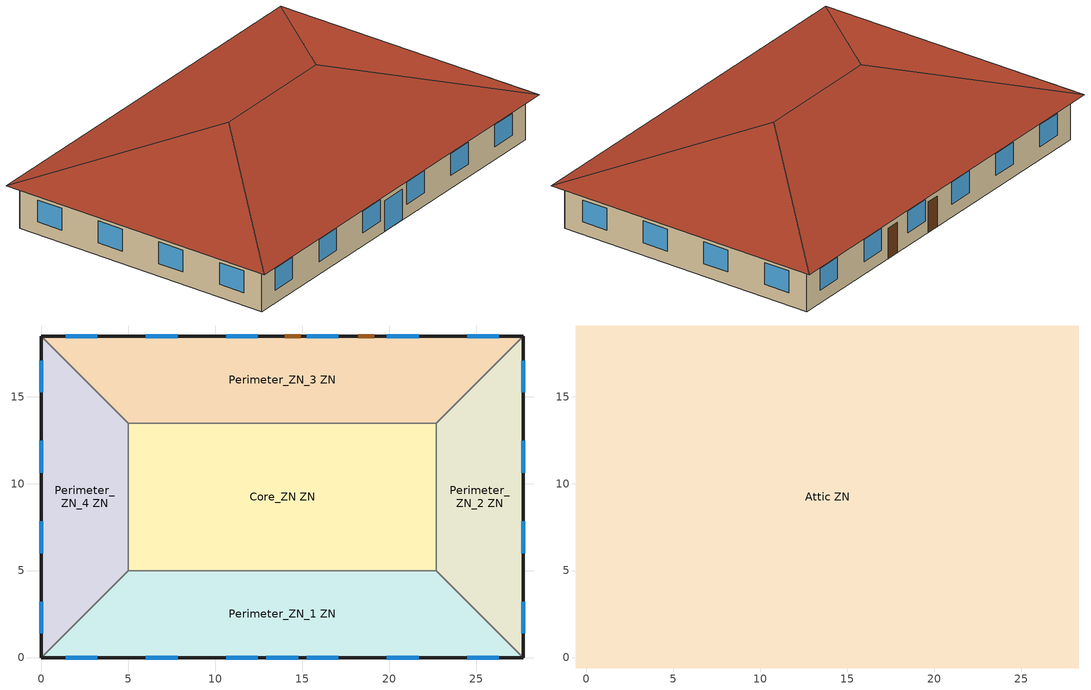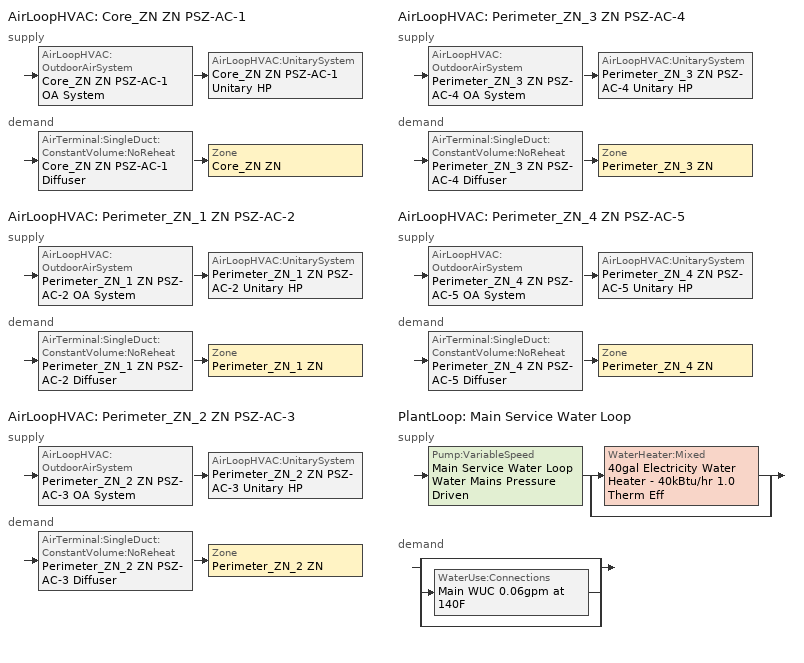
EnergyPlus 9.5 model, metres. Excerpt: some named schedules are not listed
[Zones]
Core_ZN ZN
 floor ground (Foundation F 09 Perim 0 Area 14966): 22.69,13.46 22.69,5 5,5 5,13.46 z0
 wall to Perimeter_ZN_2 ZN (Typical Interior Wall): 22.69,5 22.69,13.46 z0:3.05
 wall to Perimeter_ZN_3 ZN (Typical Interior Wall): 22.69,13.46 5,13.46 z0:3.05
 wall to Perimeter_ZN_1 ZN (Typical Interior Wall): 5,5 22.69,5 z0:3.05
 wall to Perimeter_ZN_4 ZN (Typical Interior Wall): 5,13.46 5,5 z0:3.05
Perimeter_ZN_1 ZN
 floor ground (Foundation F 09 Perim 2769 Area 11345): 22.69,5 27.69,0 0,0 5,5 z0
 wall outside (Typical Insulated Wood Framed Exterior Wall R-19.61): 0,0 27.69,0 z0:3.05
 wall to Perimeter_ZN_2 ZN (Typical Interior Wall): 27.69,0 22.69,5 z0:3.05
 wall to Perimeter_ZN_4 ZN (Typical Interior Wall): 5,5 0,0 z0:3.05
 window (U 0.44 SHGC 0.26 Dbl Ref-B-H Clr 6mm/13mm Air): 12.93,0 14.76,0 z0:2.13
 window (U 0.48 SHGC 0.40 Dbl Ref-D Clr 6mm/13mm): 1.39,0 3.22,0 / 6.01,0 7.84,0 / 10.62,0 12.45,0 / 15.24,0 17.07,0 / 19.85,0 21.68,0 / 24.47,0 26.3,0 z0.9:2.42
Perimeter_ZN_2 ZN
 floor ground (Foundation F 09 Perim 1846 Area 673): 27.69,18.46 27.69,0 22.69,5 22.69,13.46 z0
 wall outside (Typical Insulated Wood Framed Exterior Wall R-19.61): 27.69,0 27.69,18.46 z0:3.05
 wall to Perimeter_ZN_3 ZN (Typical Interior Wall): 27.69,18.46 22.69,13.46 z0:3.05
 window (U 0.48 SHGC 0.40 Dbl Ref-D Clr 6mm/13mm): 27.69,1.39 27.69,3.22 / 27.69,6.01 27.69,7.84 / 27.69,10.62 27.69,12.45 / 27.69,15.24 27.69,17.07 z0.9:2.42
Perimeter_ZN_3 ZN
 floor ground (Foundation F 09 Perim 2769 Area 11345): 27.69,18.46 22.69,13.46 5,13.46 0,18.46 z0
 wall outside (Typical Insulated Wood Framed Exterior Wall R-19.61): 27.69,18.46 0,18.46 z0:3.05
 wall to Perimeter_ZN_4 ZN (Typical Interior Wall): 0,18.46 5,13.46 z0:3.05
 window (U 0.48 SHGC 0.40 Dbl Ref-D Clr 6mm/13mm): 26.3,18.46 24.47,18.46 / 21.68,18.46 19.85,18.46 / 17.07,18.46 15.24,18.46 / 12.45,18.46 10.62,18.46 / 7.84,18.46 6.01,18.46 / 3.22,18.46 1.39,18.46 z0.9:2.42
 door (Typical Insulated Metal Door R-2.0): 14.91,18.46 14,18.46 / 19.13,18.46 18.22,18.46 z0:2.13
Perimeter_ZN_4 ZN
 floor ground (Foundation F 09 Perim 1846 Area 673): 0,18.46 5,13.46 5,5 0,0 z0
 wall outside (Typical Insulated Wood Framed Exterior Wall R-19.61): 0,18.46 0,0 z0:3.05
 window (U 0.48 SHGC 0.40 Dbl Ref-D Clr 6mm/13mm): 0,17.07 0,15.24 / 0,12.45 0,10.62 / 0,7.84 0,6.01 / 0,3.22 0,1.39 z0.9:2.42
Attic ZN
 floor outside (Typical Attic Soffit): 28.29,19.06 28.29,-0.6 27.69,0 27.69,18.46 z3.05; 28.29,19.06 27.69,18.46 0,18.46 -0.6,19.06 z3.05; 27.69,0 28.29,-0.6 -0.6,-0.6 0,0 z3.05; -0.6,19.06 0,18.46 0,0 -0.6,-0.6 z3.05
 floor to Core_ZN ZN (Typical Wood Joist Attic Floor R-47.62 1): 22.69,13.46 22.69,5 5,5 5,13.46 z3.05
 floor to Perimeter_ZN_2 ZN (Typical Wood Joist Attic Floor R-47.62 1): 27.69,18.46 27.69,0 22.69,5 22.69,13.46 z3.05
 floor to Perimeter_ZN_3 ZN (Typical Wood Joist Attic Floor R-47.62 1): 27.69,18.46 22.69,13.46 5,13.46 0,18.46 z3.05
 floor to Perimeter_ZN_1 ZN (Typical Wood Joist Attic Floor R-47.62 1): 22.69,5 27.69,0 0,0 5,5 z3.05
 floor to Perimeter_ZN_4 ZN (Typical Wood Joist Attic Floor R-47.62 1): 0,18.46 5,13.46 5,5 0,0 z3.05
 roof outside (Typical Uninsulated Wood Joist Attic Roof): 18.46,9.23,6.33 28.29,-0.6,3.05 28.29,19.06,3.05; 18.46,9.23,6.33 28.29,19.06,3.05 -0.6,19.06,3.05 9.23,9.23,6.33; 9.23,9.23,6.33 -0.6,-0.6,3.05 28.29,-0.6,3.05 18.46,9.23,6.33; 9.23,9.23,6.33 -0.6,19.06,3.05 -0.6,-0.6,3.05
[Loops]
AirLoopHVAC 'Core_ZN ZN PSZ-AC-1'
 supply: AirLoopHVAC:OutdoorAirSystem 'Core_ZN ZN PSZ-AC-1 OA System' > AirLoopHVAC:UnitarySystem 'Core_ZN ZN PSZ-AC-1 Unitary HP'
 demand: AirTerminal:SingleDuct:ConstantVolume:NoReheat 'Core_ZN ZN PSZ-AC-1 Diffuser' > Zone 'Core_ZN ZN'
AirLoopHVAC 'Perimeter_ZN_1 ZN PSZ-AC-2'
 supply: AirLoopHVAC:OutdoorAirSystem 'Perimeter_ZN_1 ZN PSZ-AC-2 OA System' > AirLoopHVAC:UnitarySystem 'Perimeter_ZN_1 ZN PSZ-AC-2 Unitary HP'
 demand: AirTerminal:SingleDuct:ConstantVolume:NoReheat 'Perimeter_ZN_1 ZN PSZ-AC-2 Diffuser' > Zone 'Perimeter_ZN_1 ZN'
AirLoopHVAC 'Perimeter_ZN_2 ZN PSZ-AC-3'
 supply: AirLoopHVAC:OutdoorAirSystem 'Perimeter_ZN_2 ZN PSZ-AC-3 OA System' > AirLoopHVAC:UnitarySystem 'Perimeter_ZN_2 ZN PSZ-AC-3 Unitary HP'
 demand: AirTerminal:SingleDuct:ConstantVolume:NoReheat 'Perimeter_ZN_2 ZN PSZ-AC-3 Diffuser' > Zone 'Perimeter_ZN_2 ZN'
AirLoopHVAC 'Perimeter_ZN_3 ZN PSZ-AC-4'
 supply: AirLoopHVAC:OutdoorAirSystem 'Perimeter_ZN_3 ZN PSZ-AC-4 OA System' > AirLoopHVAC:UnitarySystem 'Perimeter_ZN_3 ZN PSZ-AC-4 Unitary HP'
 demand: AirTerminal:SingleDuct:ConstantVolume:NoReheat 'Perimeter_ZN_3 ZN PSZ-AC-4 Diffuser' > Zone 'Perimeter_ZN_3 ZN'
AirLoopHVAC 'Perimeter_ZN_4 ZN PSZ-AC-5'
 supply: AirLoopHVAC:OutdoorAirSystem 'Perimeter_ZN_4 ZN PSZ-AC-5 OA System' > AirLoopHVAC:UnitarySystem 'Perimeter_ZN_4 ZN PSZ-AC-5 Unitary HP'
 demand: AirTerminal:SingleDuct:ConstantVolume:NoReheat 'Perimeter_ZN_4 ZN PSZ-AC-5 Diffuser' > Zone 'Perimeter_ZN_4 ZN'
PlantLoop 'Main Service Water Loop'
 supply: Pump:VariableSpeed 'Main Service Water Loop Water Mains Pressure Driven' > split
  | WaterHeater:Mixed '40gal Electricity Water Heater - 40kBtu/hr 1.0 Therm Eff'
  | bypass
 demand: split
  | bypass
  | WaterUse:Connections 'Main WUC 0.06gpm at 140F'
  | bypass
[Building]
-SmallOffice-ASHRAE 169-2013-5A created: 2021-07-27 13:59:38 -0400: North Axis {deg}=0; Terrain=City; Loads Convergence Tolerance Value {W}=0.04; Temperature Convergence Tolerance Value {deltaC}=0.2; Solar Distribution=FullInteriorAndExterior; Maximum Number of Warmup Days=25; Minimum Number of Warmup Days=6
[Site:Location]
Buffalo Niagara Intl AP_NY_USA: Latitude {deg}=42.93; Longitude {deg}=-78.73; Time Zone {hr}=-5; Elevation {m}=215
[Site:GroundTemperature:FCfactorMethod]
January Ground Temperature {C}=9.7; February Ground Temperature {C}=6; March Ground Temperature {C}=-2.2; April Ground Temperature {C}=-3.4; May Ground Temperature {C}=-4.2; June Ground Temperature {C}=2.7; July Ground Temperature {C}=7.5; August Ground Temperature {C}=13.7; September Ground Temperature {C}=18.6; October Ground Temperature {C}=22; November Ground Temperature {C}=20.7; December Ground Temperature {C}=16.5
[Site:WaterMainsTemperature]
Calculation Method=Correlation; Annual Average Outdoor Air Temperature {C}=8.96667; Maximum Difference In Monthly Average Outdoor Air Temperatures {deltaC}=26.2
[SizingPeriod:DesignDay] Day of Month=21; Dry-Bulb Temperature Range Modifier Type=DefaultMultipliers; Humidity Condition Type=Wetbulb; Barometric Pressure {Pa}=98769; Rain Indicator=No; Snow Indicator=No; Daylight Saving Time Indicator=No
Name | Month | Day Type | Maximum Dry-Bulb Temperature {C} | Daily Dry-Bulb Temperature Range {deltaC} | Wetbulb or DewPoint at Maximum Dry-Bulb {C} | Wind Speed {m/s} | Wind Direction {deg} | Solar Model Indicator | ASHRAE Clear Sky Optical Depth for Beam Irradiance (taub) | ASHRAE Clear Sky Optical Depth for Diffuse Irradiance (taud) | Sky Clearness
Buffalo.Niagara.Intl.AP_NY_USA Ann Clg .4% Condns DB=>MWB | 7 | SummerDesignDay | 30.3 | 9.3 | 21.8 | 5.7 | 240 | ASHRAETau | 0.462 | 2.001
Buffalo.Niagara.Intl.AP_NY_USA Ann Htg 99.6% Condns DB | 1 | WinterDesignDay | -16.3 | 0 | -16.3 | 5.1 | 270 | ASHRAEClearSky |  |  | 0
[Material] Thermal Absorptance=0.9; Solar Absorptance=0.7
Name | Roughness | Thickness {m} | Conductivity {W/m-K} | Density {kg/m3} | Specific Heat {J/kg-K} | Visible Absorptance
25mm Stucco | Smooth | 0.0254 | 0.72 | 1856 | 840 | 0.7
5/8 in. Gypsum Board | MediumSmooth | 0.0159 | 0.16 | 800 | 1090 | 0.7
5/8 in. Plywood | Smooth | 0.0159 | 0.12 | 544 | 1210 | 0.7
Asphalt Shingles | VeryRough | 0.0032 | 0.04 | 1120 | 1260 | 0.7
F08 Metal surface | Smooth | 0.0008 | 45.28 | 7824 | 500 | 0.7
G01 13mm gypsum board | Smooth | 0.0127 | 0.16 | 800 | 1090 | 0.5
Std Wood 6inch | MediumSmooth | 0.15 | 0.12 | 540 | 1210 | 0.7
[Material:NoMass] Roughness=Smooth; Thermal Absorptance=0.9; Solar Absorptance=0.7; Visible Absorptance=0.7
Name | Thermal Resistance {m2-K/W}
Typical Insulation R-1.15 | 0.202509
Typical Insulation R-17.43 | 3.06942
Typical Insulation R-45.98 1 | 8.09839
[WindowMaterial:Gas]
AIR 13MM: Gas Type=Air; Thickness {m}=0.0127
[WindowMaterial:Glazing] Optical Data Type=SpectralAverage; Thickness {m}=0.006; Infrared Transmittance at Normal Incidence=0; Front Side Infrared Hemispherical Emissivity=0.84; Conductivity {W/m-K}=0.9; Dirt Correction Factor for Solar and Visible Transmittance=1; Solar Diffusing=No
Name | Solar Transmittance at Normal Incidence | Front Side Solar Reflectance at Normal Incidence | Back Side Solar Reflectance at Normal Incidence | Visible Transmittance at Normal Incidence | Front Side Visible Reflectance at Normal Incidence | Back Side Visible Reflectance at Normal Incidence | Back Side Infrared Hemispherical Emissivity
CLEAR 6MM | 0.775 | 0.071 | 0.071 | 0.881 | 0.08 | 0.08 | 0.84
REF B CLEAR HI 6MM | 0.24 | 0.16 | 0.32 | 0.3 | 0.16 | 0.29 | 0.6
REF D CLEAR 6MM | 0.429 | 0.308 | 0.379 | 0.334 | 0.453 | 0.505 | 0.82
[Construction]
InteriorFurnishings: Std Wood 6inch
Typical Attic Soffit: 5/8 in. Plywood
Typical Insulated Metal Door R-2.0: F08 Metal surface, Typical Insulation R-1.15
Typical Insulated Wood Framed Exterior Wall R-19.61: 25mm Stucco, 5/8 in. Gypsum Board, Typical Insulation R-17.43, 5/8 in. Gypsum Board
Typical Interior Wall: G01 13mm gypsum board, G01 13mm gypsum board
Typical Uninsulated Wood Joist Attic Roof: Asphalt Shingles, 5/8 in. Plywood
Typical Wood Joist Attic Floor R-47.62 1: 5/8 in. Gypsum Board, Typical Insulation R-45.98 1
U 0.44 SHGC 0.26 Dbl Ref-B-H Clr 6mm/13mm Air: REF B CLEAR HI 6MM, AIR 13MM, CLEAR 6MM
U 0.48 SHGC 0.40 Dbl Ref-D Clr 6mm/13mm: REF D CLEAR 6MM, AIR 13MM, CLEAR 6MM
[Construction:FfactorGroundFloor] F-Factor {W/m-K}=0.899982
Name | Area {m2} | PerimeterExposed {m}
Foundation F 09 Perim 0 Area 14966 | 149.6574 | 0
Foundation F 09 Perim 1846 Area 673 | 67.3 | 18.46
Foundation F 09 Perim 2769 Area 11345 | 113.45 | 27.69
[Zone] Multiplier=1
Name | Part of Total Floor Area
Attic ZN | No
Core_ZN ZN; Perimeter_ZN_1 ZN; Perimeter_ZN_2 ZN; Perimeter_ZN_3 ZN; Perimeter_ZN_4 ZN | Yes
[InternalMass] Construction=InteriorFurnishings
Name | Zone or ZoneList | Surface Area {m2}
Attic Mass | Attic ZN | 1135.95
Core_ZN Mass | Core_ZN ZN | 299.3148
Perimeter_ZN_1 Mass | Perimeter_ZN_1 ZN | 226.9
Perimeter_ZN_2 Mass | Perimeter_ZN_2 ZN | 134.6
Perimeter_ZN_3 Mass | Perimeter_ZN_3 ZN | 226.9
Perimeter_ZN_4 Mass | Perimeter_ZN_4 ZN | 134.6
[ZoneInfiltration:DesignFlowRate] Temperature Term Coefficient=0; Velocity Squared Term Coefficient=0
Name | Zone or ZoneList | Schedule | Design Flow Rate Calculation Method | Design Flow Rate {m3/s} | Constant Term Coefficient | Velocity Term Coefficient | Flow per Exterior Surface Area {m3/s-m2}
attic Infiltration | Attic ZN | Always On | Flow/Zone | 0.2001 | 1 | 0
entry door Infiltration | Perimeter_ZN_1 ZN | OfficeSmall INFIL_Door_Opening_SCH_2013 | Flow/Zone | 0.0764554 | 1 | 0
Perimeter_ZN_1 Infiltration | Perimeter_ZN_1 ZN | OfficeSmall INFIL_QUARTER_ON_SCH | Flow/ExteriorArea |  | 0 | 0.224 | 0.000569573
Perimeter_ZN_2 Infiltration | Perimeter_ZN_2 ZN | OfficeSmall INFIL_QUARTER_ON_SCH | Flow/ExteriorArea |  | 0 | 0.224 | 0.000569573
Perimeter_ZN_3 Infiltration | Perimeter_ZN_3 ZN | OfficeSmall INFIL_QUARTER_ON_SCH | Flow/ExteriorArea |  | 0 | 0.224 | 0.000569573
Perimeter_ZN_4 Infiltration | Perimeter_ZN_4 ZN | OfficeSmall INFIL_QUARTER_ON_SCH | Flow/ExteriorArea |  | 0 | 0.224 | 0.000569573
[ZoneControl:Thermostat] Temperature Difference Between Cutout And Setpoint {deltaC}=0
Name | Zone or ZoneList | Control Type Schedule | Control 1
Core_ZN ZN Thermostat | Core_ZN ZN | Core_ZN ZN Thermostat Schedule | Office WholeBuilding - Sm Office Thermostat 1
Perimeter_ZN_1 ZN Thermostat | Perimeter_ZN_1 ZN | Perimeter_ZN_1 ZN Thermostat Schedule | Office WholeBuilding - Sm Office Thermostat 2
Perimeter_ZN_2 ZN Thermostat | Perimeter_ZN_2 ZN | Perimeter_ZN_2 ZN Thermostat Schedule | Office WholeBuilding - Sm Office Thermostat 3
Perimeter_ZN_3 ZN Thermostat | Perimeter_ZN_3 ZN | Perimeter_ZN_3 ZN Thermostat Schedule | Office WholeBuilding - Sm Office Thermostat 4
Perimeter_ZN_4 ZN Thermostat | Perimeter_ZN_4 ZN | Perimeter_ZN_4 ZN Thermostat Schedule | Office WholeBuilding - Sm Office Thermostat 5
[ThermostatSetpoint:DualSetpoint] Heating Setpoint Temperature Schedule=OfficeSmall HTGSETP_SCH_NO_OPTIMUM; Cooling Setpoint Temperature Schedule=OfficeSmall CLGSETP_SCH_NO_OPTIMUM
Office WholeBuilding - Sm Office Thermostat 1; Office WholeBuilding - Sm Office Thermostat 2; Office WholeBuilding - Sm Office Thermostat 3; Office WholeBuilding - Sm Office Thermostat 4; Office WholeBuilding - Sm Office Thermostat 5
[AirTerminal:SingleDuct:ConstantVolume:NoReheat] Availability Schedule=Always On Discrete; Maximum Air Flow Rate {m3/s}=AutoSize
Core_ZN ZN PSZ-AC-1 Diffuser; Perimeter_ZN_1 ZN PSZ-AC-2 Diffuser; Perimeter_ZN_2 ZN PSZ-AC-3 Diffuser; Perimeter_ZN_3 ZN PSZ-AC-4 Diffuser; Perimeter_ZN_4 ZN PSZ-AC-5 Diffuser
[Zone equipment]
Core_ZN ZN: Core_ZN ZN PSZ-AC-1 Diffuser
Perimeter_ZN_1 ZN: Perimeter_ZN_1 ZN PSZ-AC-2 Diffuser
Perimeter_ZN_2 ZN: Perimeter_ZN_2 ZN PSZ-AC-3 Diffuser
Perimeter_ZN_3 ZN: Perimeter_ZN_3 ZN PSZ-AC-4 Diffuser
Perimeter_ZN_4 ZN: Perimeter_ZN_4 ZN PSZ-AC-5 Diffuser
[Sizing:Zone] Zone Cooling Design Supply Air Temperature Input Method=SupplyAirTemperature; Zone Cooling Design Supply Air Temperature {C}=12.7778; Zone Cooling Design Supply Air Temperature Difference {deltaC}=11.11; Zone Heating Design Supply Air Temperature Input Method=SupplyAirTemperature; Zone Heating Design Supply Air Temperature {C}=50; Zone Heating Design Supply Air Temperature Difference {deltaC}=11.11; Zone Cooling Design Supply Air Humidity Ratio {kgWater/kgDryAir}=0.0085; Zone Heating Design Supply Air Humidity Ratio {kgWater/kgDryAir}=0.008; Design Specification Outdoor Air Object=Office WholeBuilding - Sm Office Ventilation; Cooling Design Air Flow Method=DesignDay; Cooling Design Air Flow Rate {m3/s}=0; Cooling Minimum Air Flow per Zone Floor Area {m3/s-m2}=0.000762; Cooling Minimum Air Flow {m3/s}=0; Cooling Minimum Air Flow Fraction=0; Heating Design Air Flow Method=DesignDay; Heating Design Air Flow Rate {m3/s}=0; Heating Maximum Air Flow per Zone Floor Area {m3/s-m2}=0.002032; Heating Maximum Air Flow {m3/s}=0.141576; Heating Maximum Air Flow Fraction=0.3; Account for Dedicated Outdoor Air System=No
Core_ZN ZN; Perimeter_ZN_1 ZN; Perimeter_ZN_2 ZN; Perimeter_ZN_3 ZN; Perimeter_ZN_4 ZN
[Controller:MechanicalVentilation] Availability Schedule=OfficeSmall MinOA_MotorizedDamper_Sched; Demand Controlled Ventilation=No; System Outdoor Air Method=ZoneSum; Design Specification Outdoor Air Object Name 1=Office WholeBuilding - Sm Office Ventilation
Name | Zone or ZoneList Name 1
Controller Mechanical Ventilation 5 | Core_ZN ZN
Controller Mechanical Ventilation 1 | Perimeter_ZN_1 ZN
Controller Mechanical Ventilation 2 | Perimeter_ZN_2 ZN
Controller Mechanical Ventilation 3 | Perimeter_ZN_3 ZN
Controller Mechanical Ventilation 4 | Perimeter_ZN_4 ZN
[DesignSpecification:OutdoorAir]
Office WholeBuilding - Sm Office Ventilation: Outdoor Air Method=Sum; Outdoor Air Flow per Person {m3/s-person}=0; Outdoor Air Flow per Zone Floor Area {m3/s-m2}=0.0004318; Outdoor Air Flow per Zone {m3/s}=0; Outdoor Air Flow Air Changes per Hour {1/hr}=0
[Daylighting:Controls] Lighting Control Type=Stepped; Minimum Input Power Fraction for Continuous or ContinuousOff Dimming Control=0.3; Minimum Light Output Fraction for Continuous or ContinuousOff Dimming Control=0.2; Number of Stepped Control Steps=3; Probability Lighting will be Reset When Needed in Manual Stepped Control=1; Glare Calculation Azimuth Angle of View Direction Clockwise from Zone y-Axis {deg}=0; Maximum Allowable Discomfort Glare Index=22; Fraction of Zone Controlled by Reference Point 1=0.2399; Illuminance Setpoint at Reference Point 1 {lux}=375; Fraction of Zone Controlled by Reference Point 2=0.0302; Illuminance Setpoint at Reference Point 2 {lux}=375
Name | Zone | Glare Calculation Daylighting Reference Point | Daylighting Reference Point Name 1 | Daylighting Reference Point Name 2
Perimeter_ZN_1 ZN DaylightingControls | Perimeter_ZN_1 ZN | Perimeter_ZN_1 Daylt Sensor 1 | Perimeter_ZN_1 Daylt Sensor 1 | Perimeter_ZN_1 Daylt Sensor 2
Perimeter_ZN_2 ZN DaylightingControls | Perimeter_ZN_2 ZN | Perimeter_ZN_2 Daylt Sensor 1 | Perimeter_ZN_2 Daylt Sensor 1 | Perimeter_ZN_2 Daylt Sensor 2
Perimeter_ZN_3 ZN DaylightingControls | Perimeter_ZN_3 ZN | Perimeter_ZN_3 Daylt Sensor 1 | Perimeter_ZN_3 Daylt Sensor 1 | Perimeter_ZN_3 Daylt Sensor 2
Perimeter_ZN_4 ZN DaylightingControls | Perimeter_ZN_4 ZN | Perimeter_ZN_4 Daylt Sensor 1 | Perimeter_ZN_4 Daylt Sensor 1 | Perimeter_ZN_4 Daylt Sensor 2
[AirLoopHVAC] Design Supply Air Flow Rate {m3/s}=AutoSize; Design Return Air Flow Fraction of Supply Air Flow=1
Core_ZN ZN PSZ-AC-1; Perimeter_ZN_1 ZN PSZ-AC-2; Perimeter_ZN_2 ZN PSZ-AC-3; Perimeter_ZN_3 ZN PSZ-AC-4; Perimeter_ZN_4 ZN PSZ-AC-5
[Sizing:System] Type of Load to Size On=Sensible; Design Outdoor Air Flow Rate {m3/s}=Autosize; Central Heating Maximum System Air Flow Ratio=1; Preheat Design Temperature {C}=7.22222; Preheat Design Humidity Ratio {kgWater/kgDryAir}=0.008; Precool Design Temperature {C}=12.7778; Precool Design Humidity Ratio {kgWater/kgDryAir}=0.008; Central Cooling Design Supply Air Temperature {C}=12.7778; Central Heating Design Supply Air Temperature {C}=50; Type of Zone Sum to Use=Coincident; 100% Outdoor Air in Cooling=No; 100% Outdoor Air in Heating=No; Central Cooling Design Supply Air Humidity Ratio {kgWater/kgDryAir}=0.0085; Central Heating Design Supply Air Humidity Ratio {kgWater/kgDryAir}=0.008; Cooling Supply Air Flow Rate Method=DesignDay; Cooling Supply Air Flow Rate {m3/s}=0; Cooling Supply Air Flow Rate Per Floor Area {m3/s-m2}=0.00996765; Cooling Fraction of Autosized Cooling Supply Air Flow Rate=1; Cooling Supply Air Flow Rate Per Unit Cooling Capacity {m3/s-W}=3.94755e-05; Heating Supply Air Flow Rate Method=DesignDay; Heating Supply Air Flow Rate {m3/s}=0; Heating Supply Air Flow Rate Per Floor Area {m3/s-m2}=0.00996765; Heating Fraction of Autosized Heating Supply Air Flow Rate=1; Heating Fraction of Autosized Cooling Supply Air Flow Rate=1; Heating Supply Air Flow Rate Per Unit Heating Capacity {m3/s-W}=3.15882e-05; System Outdoor Air Method=ZoneSum; Zone Maximum Outdoor Air Fraction=1; Cooling Design Capacity Method=CoolingDesignCapacity; Cooling Design Capacity {W}=Autosize; Cooling Design Capacity Per Floor Area {W/m2}=234.7; Fraction of Autosized Cooling Design Capacity=1; Heating Design Capacity Method=HeatingDesignCapacity; Heating Design Capacity {W}=Autosize; Heating Design Capacity Per Floor Area {W/m2}=157; Fraction of Autosized Heating Design Capacity=1; Central Cooling Capacity Control Method=OnOff
Core_ZN ZN PSZ-AC-1; Perimeter_ZN_1 ZN PSZ-AC-2; Perimeter_ZN_2 ZN PSZ-AC-3; Perimeter_ZN_3 ZN PSZ-AC-4; Perimeter_ZN_4 ZN PSZ-AC-5
[AvailabilityManager:NightCycle] Applicability Schedule=Always On Discrete; Fan Schedule=OfficeSmall HVACOperationSchd; Control Type=CycleOnAny; Thermostat Tolerance {deltaC}=1; Cycling Run Time Control Type=FixedRunTime; Cycling Run Time {s}=1800
Availability Manager Night Cycle 5; Availability Manager Night Cycle 1; Availability Manager Night Cycle 2; Availability Manager Night Cycle 3; Availability Manager Night Cycle 4
[Controller:OutdoorAir] Minimum Outdoor Air Flow Rate {m3/s}=Autosize; Maximum Outdoor Air Flow Rate {m3/s}=Autosize; Economizer Control Type=NoEconomizer; Economizer Control Action Type=ModulateFlow; Economizer Maximum Limit Dry-Bulb Temperature {C}=28; Economizer Maximum Limit Enthalpy {J/kg}=64000; Lockout Type=LockoutWithHeating; Minimum Limit Type=FixedMinimum; Minimum Outdoor Air Schedule=OfficeSmall MinOA_MotorizedDamper_Sched; High Humidity Control=No; Control High Indoor Humidity Based on Outdoor Humidity Ratio=Yes; Heat Recovery Bypass Control Type=BypassWhenWithinEconomizerLimits
Name | Mechanical Ventilation Controller
Core_ZN ZN PSZ-AC-1 OA System Controller | Controller Mechanical Ventilation 5
Perimeter_ZN_1 ZN PSZ-AC-2 OA System Controller | Controller Mechanical Ventilation 1
Perimeter_ZN_2 ZN PSZ-AC-3 OA System Controller | Controller Mechanical Ventilation 2
Perimeter_ZN_3 ZN PSZ-AC-4 OA System Controller | Controller Mechanical Ventilation 3
Perimeter_ZN_4 ZN PSZ-AC-5 OA System Controller | Controller Mechanical Ventilation 4
[AvailabilityManager:Scheduled] Schedule=Always On Discrete
Core_ZN ZN PSZ-AC-1 OA System Availability Manager; Perimeter_ZN_1 ZN PSZ-AC-2 OA System Availability Manager; Perimeter_ZN_2 ZN PSZ-AC-3 OA System Availability Manager; Perimeter_ZN_3 ZN PSZ-AC-4 OA System Availability Manager; Perimeter_ZN_4 ZN PSZ-AC-5 OA System Availability Manager
[SetpointManager:MixedAir] Control Variable=Temperature
Name | Setpoint Node or NodeList
Core_ZN ZN PSZ-AC-1 Mixed Air Node OS Default SPM | Core_ZN ZN PSZ-AC-1 Mixed Air Node
Perimeter_ZN_1 ZN PSZ-AC-2 Mixed Air Node OS Default SPM | Perimeter_ZN_1 ZN PSZ-AC-2 Mixed Air Node
Perimeter_ZN_2 ZN PSZ-AC-3 Mixed Air Node OS Default SPM | Perimeter_ZN_2 ZN PSZ-AC-3 Mixed Air Node
Perimeter_ZN_3 ZN PSZ-AC-4 Mixed Air Node OS Default SPM | Perimeter_ZN_3 ZN PSZ-AC-4 Mixed Air Node
Perimeter_ZN_4 ZN PSZ-AC-5 Mixed Air Node OS Default SPM | Perimeter_ZN_4 ZN PSZ-AC-5 Mixed Air Node
[AirLoopHVAC:UnitarySystem] Control Type=Load; Dehumidification Control Type=None; Availability Schedule=OfficeSmall HVACOperationSchd; Fan Placement=BlowThrough; Supply Air Fan Operating Mode Schedule=OfficeSmall HVACOperationSchd; DX Heating Coil Sizing Ratio=1; Use DOAS DX Cooling Coil=No; Minimum Supply Air Temperature {C}=2; Latent Load Control=SensibleOnlyLoadControl; Cooling Supply Air Flow Rate {m3/s}=Autosize; Heating Supply Air Flow Rate {m3/s}=Autosize; No Load Supply Air Flow Rate {m3/s}=Autosize; Maximum Supply Air Temperature {C}=80; Maximum Outdoor Dry-Bulb Temperature for Supplemental Heater Operation {C}=4.44444; Maximum Cycling Rate {cycles/hr}=2.5; Heat Pump Time Constant {s}=60; Fraction of On-Cycle Power Use=0.01; Heat Pump Fan Delay Time {s}=60; Ancillary On-Cycle Electric Power {W}=0; Ancillary Off-Cycle Electric Power {W}=0
Name | Controlling Zone or Thermostat Location | Supply Fan | Heating Coil | Cooling Coil | Supplemental Heating Coil
Core_ZN ZN PSZ-AC-1 Unitary HP | Core_ZN ZN | Core_ZN ZN PSZ-AC-1 Fan | Core_ZN ZN HP Htg Coil 26 Clg kBtu/hr 8.0HSPF | Core_ZN ZN PSZ-AC-1 1spd DX HP Clg Coil 26kBtu/hr 14.0SEER | Core_ZN ZN PSZ-AC-1 Gas Backup Htg Coil
Perimeter_ZN_1 ZN PSZ-AC-2 Unitary HP | Perimeter_ZN_1 ZN | Perimeter_ZN_1 ZN PSZ-AC-2 Fan | Perimeter_ZN_1 ZN HP Htg Coil 27 Clg kBtu/hr 8.0HSPF | Perimeter_ZN_1 ZN PSZ-AC-2 1spd DX HP Clg Coil 27kBtu/hr 14.0SEER | Perimeter_ZN_1 ZN PSZ-AC-2 Gas Backup Htg Coil
Perimeter_ZN_2 ZN PSZ-AC-3 Unitary HP | Perimeter_ZN_2 ZN | Perimeter_ZN_2 ZN PSZ-AC-3 Fan | Perimeter_ZN_2 ZN HP Htg Coil 21 Clg kBtu/hr 8.0HSPF | Perimeter_ZN_2 ZN PSZ-AC-3 1spd DX HP Clg Coil 21kBtu/hr 14.0SEER | Perimeter_ZN_2 ZN PSZ-AC-3 Gas Backup Htg Coil
Perimeter_ZN_3 ZN PSZ-AC-4 Unitary HP | Perimeter_ZN_3 ZN | Perimeter_ZN_3 ZN PSZ-AC-4 Fan | Perimeter_ZN_3 ZN HP Htg Coil 23 Clg kBtu/hr 8.0HSPF | Perimeter_ZN_3 ZN PSZ-AC-4 1spd DX HP Clg Coil 23kBtu/hr 14.0SEER | Perimeter_ZN_3 ZN PSZ-AC-4 Gas Backup Htg Coil
Perimeter_ZN_4 ZN PSZ-AC-5 Unitary HP | Perimeter_ZN_4 ZN | Perimeter_ZN_4 ZN PSZ-AC-5 Fan | Perimeter_ZN_4 ZN HP Htg Coil 24 Clg kBtu/hr 8.0HSPF | Perimeter_ZN_4 ZN PSZ-AC-5 1spd DX HP Clg Coil 24kBtu/hr 14.0SEER | Perimeter_ZN_4 ZN PSZ-AC-5 Gas Backup Htg Coil
[Fan:OnOff] Availability Schedule=Always On Discrete; Fan Total Efficiency=0.55575; Pressure Rise {Pa}=622.722; Maximum Flow Rate {m3/s}=Autosize; Motor Efficiency=0.855; Motor In Airstream Fraction=1
Name | Fan Power Ratio Function of Speed Ratio Curve | Fan Efficiency Ratio Function of Speed Ratio Curve
Core_ZN ZN PSZ-AC-1 Fan | Fan On Off Power Curve 4 | Fan On Off Efficiency Curve 4
Perimeter_ZN_1 ZN PSZ-AC-2 Fan | Fan On Off Power Curve | Fan On Off Efficiency Curve
Perimeter_ZN_2 ZN PSZ-AC-3 Fan | Fan On Off Power Curve 1 | Fan On Off Efficiency Curve 1
Perimeter_ZN_3 ZN PSZ-AC-4 Fan | Fan On Off Power Curve 2 | Fan On Off Efficiency Curve 2
Perimeter_ZN_4 ZN PSZ-AC-5 Fan | Fan On Off Power Curve 3 | Fan On Off Efficiency Curve 3
[Coil:Heating:DX:SingleSpeed] Availability Schedule=Always On Discrete; Gross Rated Heating Capacity {W}=Autosize; Gross Rated Heating COP {W/W}=3.3592; Rated Air Flow Rate {m3/s}=Autosize; Rated Supply Fan Power Per Volume Flow Rate {W/(m3/s)}=773.3; Heating Capacity Function of Temperature Curve=HPACHeatCapFT; Heating Capacity Function of Flow Fraction Curve=HPACHeatCapFFF; Energy Input Ratio Function of Temperature Curve=HPACHeatEIRFT; Energy Input Ratio Function of Flow Fraction Curve=HPACHeatEIRFFF; Part Load Fraction Correlation Curve=HPACCOOLPLFFPLR; Minimum Outdoor Dry-Bulb Temperature for Compressor Operation {C}=-12.2; Maximum Outdoor Dry-Bulb Temperature for Defrost Operation {C}=1.67; Crankcase Heater Capacity {W}=50; Maximum Outdoor Dry-Bulb Temperature for Crankcase Heater Operation {C}=4.4; Defrost Strategy=ReverseCycle; Defrost Control=OnDemand; Defrost Time Period Fraction=0.058333; Resistive Defrost Heater Capacity {W}=2000
Name | Defrost Energy Input Ratio Function of Temperature Curve
Core_ZN ZN HP Htg Coil 26 Clg kBtu/hr 8.0HSPF | Core_ZN ZN HP Htg Coil Defrost EIR Func of Temp Curve 1
Perimeter_ZN_1 ZN HP Htg Coil 27 Clg kBtu/hr 8.0HSPF | Perimeter_ZN_1 ZN HP Htg Coil Defrost EIR Func of Temp Curve 1
Perimeter_ZN_2 ZN HP Htg Coil 21 Clg kBtu/hr 8.0HSPF | Perimeter_ZN_2 ZN HP Htg Coil Defrost EIR Func of Temp Curve 1
Perimeter_ZN_3 ZN HP Htg Coil 23 Clg kBtu/hr 8.0HSPF | Perimeter_ZN_3 ZN HP Htg Coil Defrost EIR Func of Temp Curve 1
Perimeter_ZN_4 ZN HP Htg Coil 24 Clg kBtu/hr 8.0HSPF | Perimeter_ZN_4 ZN HP Htg Coil Defrost EIR Func of Temp Curve 1
[Coil:Cooling:DX:SingleSpeed] Availability Schedule=Always On Discrete; Gross Rated Total Cooling Capacity {W}=Autosize; Gross Rated Sensible Heat Ratio=Autosize; Gross Rated Cooling COP {W/W}=4.11713; Rated Air Flow Rate {m3/s}=Autosize; Rated Evaporator Fan Power Per Volume Flow Rate {W/(m3/s)}=773.3; Total Cooling Capacity Function of Temperature Curve=PSZ-AC_Unitary_PackagecoolCapFT; Total Cooling Capacity Function of Flow Fraction Curve=PSZ-AC_Unitary_PackagecoolFFF; Energy Input Ratio Function of Temperature Curve=PSZ-AC DX Unitary Package EIRFT; Energy Input Ratio Function of Flow Fraction Curve=PSZ-AC_Unitary_PackagecoolEIRFFF; Part Load Fraction Correlation Curve=PSZ-AC_Unitary_PackagecoolPLR; Minimum Outdoor Dry-Bulb Temperature for Compressor Operation {C}=-25; Condenser Type=AirCooled; Evaporative Condenser Effectiveness=0; Evaporative Condenser Air Flow Rate {m3/s}=Autosize; Evaporative Condenser Pump Rated Power Consumption {W}=Autosize; Crankcase Heater Capacity {W}=0; Maximum Outdoor Dry-Bulb Temperature for Crankcase Heater Operation {C}=0; Basin Heater Capacity {W/K}=0; Basin Heater Setpoint Temperature {C}=10
Core_ZN ZN PSZ-AC-1 1spd DX HP Clg Coil 26kBtu/hr 14.0SEER; Perimeter_ZN_1 ZN PSZ-AC-2 1spd DX HP Clg Coil 27kBtu/hr 14.0SEER; Perimeter_ZN_2 ZN PSZ-AC-3 1spd DX HP Clg Coil 21kBtu/hr 14.0SEER; Perimeter_ZN_3 ZN PSZ-AC-4 1spd DX HP Clg Coil 23kBtu/hr 14.0SEER; Perimeter_ZN_4 ZN PSZ-AC-5 1spd DX HP Clg Coil 24kBtu/hr 14.0SEER
[Coil:Heating:Fuel] Availability Schedule=Always On Discrete; Fuel Type=NaturalGas; Burner Efficiency=0.8; Nominal Capacity {W}=AutoSize; Parasitic Electric Load {W}=0; Parasitic Fuel Load {W}=0
Core_ZN ZN PSZ-AC-1 Gas Backup Htg Coil; Perimeter_ZN_1 ZN PSZ-AC-2 Gas Backup Htg Coil; Perimeter_ZN_2 ZN PSZ-AC-3 Gas Backup Htg Coil; Perimeter_ZN_3 ZN PSZ-AC-4 Gas Backup Htg Coil; Perimeter_ZN_4 ZN PSZ-AC-5 Gas Backup Htg Coil
[SetpointManager:SingleZone:Reheat] Control Variable=Temperature; Minimum Supply Air Temperature {C}=12.7778; Maximum Supply Air Temperature {C}=50
Name | Control Zone | Setpoint Node or NodeList
Core_ZN ZN Setpoint Manager SZ Reheat | Core_ZN ZN | Core_ZN ZN PSZ-AC-1 Supply Outlet Node
Perimeter_ZN_1 ZN Setpoint Manager SZ Reheat | Perimeter_ZN_1 ZN | Perimeter_ZN_1 ZN PSZ-AC-2 Supply Outlet Node
Perimeter_ZN_2 ZN Setpoint Manager SZ Reheat | Perimeter_ZN_2 ZN | Perimeter_ZN_2 ZN PSZ-AC-3 Supply Outlet Node
Perimeter_ZN_3 ZN Setpoint Manager SZ Reheat | Perimeter_ZN_3 ZN | Perimeter_ZN_3 ZN PSZ-AC-4 Supply Outlet Node
Perimeter_ZN_4 ZN Setpoint Manager SZ Reheat | Perimeter_ZN_4 ZN | Perimeter_ZN_4 ZN PSZ-AC-5 Supply Outlet Node
[PlantLoop]
Main Service Water Loop: Fluid Type=Water; Plant Equipment Operation Scheme=Main Service Water Loop Operation Schemes; Maximum Loop Temperature {C}=60; Minimum Loop Temperature {C}=10; Maximum Loop Flow Rate {m3/s}=Autosize; Minimum Loop Flow Rate {m3/s}=0; Plant Loop Volume {m3}=Autocalculate; Load Distribution Scheme=Optimal; Plant Loop Demand Calculation Scheme=SingleSetpoint
[Sizing:Plant]
Main Service Water Loop: Loop Type=Heating; Design Loop Exit Temperature {C}=60; Loop Design Temperature Difference {deltaC}=5; Sizing Option=NonCoincident; Zone Timesteps in Averaging Window=1; Coincident Sizing Factor Mode=None
[Pump:VariableSpeed]
Main Service Water Loop Water Mains Pressure Driven: Design Maximum Flow Rate {m3/s}=Autosize; Design Pump Head {Pa}=0.001; Design Power Consumption {W}=Autosize; Motor Efficiency=0.7; Fraction of Motor Inefficiencies to Fluid Stream=0; Coefficient 1 of the Part Load Performance Curve=0; Coefficient 2 of the Part Load Performance Curve=3.2485; Coefficient 3 of the Part Load Performance Curve=-4.7443; Coefficient 4 of the Part Load Performance Curve=2.5294; Design Minimum Flow Rate {m3/s}=0; Pump Control Type=Intermittent; Skin Loss Radiative Fraction=0.5; Design Power Sizing Method=PowerPerFlowPerPressure; Design Electric Power per Unit Flow Rate {W/(m3/s)}=348701.1; Design Shaft Power per Unit Flow Rate per Unit Head {W/((m3/s)-Pa)}=1.28205; Design Minimum Flow Rate Fraction=0
[WaterHeater:Mixed]
40gal Electricity Water Heater - 40kBtu/hr 1.0 Therm Eff: Tank Volume {m3}=0.151416; Setpoint Temperature Schedule=Service Water Loop Temp - 140F; Deadband Temperature Difference {deltaC}=2; Maximum Temperature Limit {C}=60; Heater Control Type=Cycle; Heater Maximum Capacity {W}=11722.8; Heater Ignition Minimum Flow Rate {m3/s}=0; Heater Ignition Delay {s}=0; Heater Fuel Type=Electricity; Heater Thermal Efficiency=1; Off Cycle Parasitic Fuel Consumption Rate {W}=571; Off Cycle Parasitic Fuel Type=Electricity; Off Cycle Parasitic Heat Fraction to Tank=0; On Cycle Parasitic Fuel Consumption Rate {W}=571; On Cycle Parasitic Fuel Type=Electricity; On Cycle Parasitic Heat Fraction to Tank=0; Ambient Temperature Indicator=Zone; Ambient Temperature Zone=Core_ZN ZN; Off Cycle Loss Coefficient to Ambient Temperature {W/K}=1.20802; Off Cycle Loss Fraction to Zone=1; On Cycle Loss Coefficient to Ambient Temperature {W/K}=1.20802; On Cycle Loss Fraction to Zone=1; Use Side Effectiveness=1; Source Side Effectiveness=1; Use Side Design Flow Rate {m3/s}=Autosize; Source Side Design Flow Rate {m3/s}=Autosize; Indirect Water Heating Recovery Time {hr}=1.5; Source Side Flow Control Mode=IndirectHeatPrimarySetpoint
[SetpointManager:Scheduled]
Service hot water setpoint manager: Control Variable=Temperature; Schedule=Service Water Loop Temp - 140F; Setpoint Node or NodeList=Main Service Water Loop Supply Outlet Node
[WaterUse:Connections]
Main WUC 0.06gpm at 140F: Drain Water Heat Exchanger Type=None; Drain Water Heat Exchanger Destination=Plant; Water Use Equipment Name 1=Main Service Water Use 0.06gpm at 140F
[WaterUse:Equipment]
Main Service Water Use 0.06gpm at 140F: Peak Flow Rate {m3/s}=4.03777e-06; Flow Rate Fraction Schedule=OfficeSmall BLDG_SWH_SCH; Target Temperature Schedule=Mixed Water At Faucet Temp - 140F; Sensible Fraction Schedule=Fraction Sensible - 0.2; Latent Fraction Schedule=Fraction Latent - 0.05
[PlantEquipmentOperationSchemes]
Main Service Water Loop Operation Schemes: Control Scheme Object Type 1=PlantEquipmentOperation:HeatingLoad; Control Scheme Name 1=Main Service Water Loop Heating Operation Scheme; Control Scheme Schedule Name 1=Always On Discrete
[PlantEquipmentOperation:HeatingLoad]
Main Service Water Loop Heating Operation Scheme: Load Range Lower Limit 1 {W}=0; Load Range Upper Limit 1 {W}=1000000000; Range Equipment List Name 1=Main Service Water Loop Heating Equipment List
[PlantEquipmentList]
Main Service Water Loop Heating Equipment List: WaterHeater:Mixed, 40gal Electricity Water Heater - 40kBtu/hr 1.0 Therm Eff
[Exterior:Lights] Control Option=AstronomicalClock
Name | Schedule | Design Level {W}
NonDimming Exterior Lights Def | OfficeSmall Exterior_lighting_schedule_a | 50.7
Occ Sensing Exterior Lights Def | OfficeSmall Exterior_lighting_schedule_b | 861.3
[EnergyManagementSystem:Sensor]
people_dummy_schedule: OfficeSmall BLDG_OCC_SCH DUMMY; Schedule Value
people_schedule: OfficeSmall BLDG_OCC_SCH; Schedule Value
[Schedule:Compact]
Core_ZN ZN Thermostat Schedule; Perimeter_ZN_1 ZN Thermostat Schedule; Perimeter_ZN_2 ZN Thermostat Schedule; Perimeter_ZN_3 ZN Thermostat Schedule; Perimeter_ZN_4 ZN Thermostat Schedule: Through: 12/31, For: AllDays, Until: 24:00, 4
[Schedule:Day:Interval]
OfficeSmall MinOA_MotorizedDamper_Sched Default; OfficeSmall MinOA_MotorizedDamper_Sched Winter Design Day; OfficeSmall BLDG_SWH_SCH Default; OfficeSmall HVACOperationSchd Default; OfficeSmall HVACOperationSchd Winter Design Day; OfficeSmall INFIL_Door_Opening_SCH_2013 Default; OfficeSmall INFIL_Door_Opening_SCH_2013 Summer Design Day; OfficeSmall INFIL_Door_Opening_SCH_2013 Winter Design Day: No, 24:00, 0
OfficeSmall MinOA_MotorizedDamper_Sched SmrDsn|Wkdy Day; OfficeSmall MinOA_MotorizedDamper_Sched Summer Design Day: No, 07:00, 0, 19:00, 1, 24:00, 0
Always On Default; OfficeSmall INFIL_QUARTER_ON_SCH Default: No, 24:00, 1
OfficeSmall Exterior_lighting_schedule_a Default; OfficeSmall Exterior_lighting_schedule_a Summer Design Day; OfficeSmall Exterior_lighting_schedule_a Winter Design Day: No, 06:00, 0, 24:00, 1
OfficeSmall Exterior_lighting_schedule_b Default; OfficeSmall Exterior_lighting_schedule_b Summer Design Day; OfficeSmall Exterior_lighting_schedule_b Winter Design Day: No, 06:00, 0.7, 24:00, 1
OfficeSmall HVACOperationSchd SmrDsn|Wkdy Day; OfficeSmall HVACOperationSchd Summer Design Day: No, 06:00, 0, 19:00, 1, 24:00, 0
OfficeSmall INFIL_Door_Opening_SCH_2013 Wkdy Day: No, 06:00, 0, 07:00, 0.131, 08:00, 1, 12:00, 0.131, 13:00, 1, 17:00, 0.131, 18:00, 1, 19:00, 0.131, 24:00, 0
OfficeSmall INFIL_QUARTER_ON_SCH SmrDsn|Wkdy Day; OfficeSmall INFIL_QUARTER_ON_SCH Summer Design Day: No, 07:00, 1, 19:00, 0.25, 24:00, 1
OfficeSmall INFIL_QUARTER_ON_SCH Winter Design Day; OfficeSmall INFIL_QUARTER_ON_SCH WntrDsn|Sat Day: No, 07:00, 1, 18:00, 0.25, 24:00, 1
Service Water Loop Temp - 140F Default: No, 24:00, 60
[Schedule:Week:Daily]
OfficeSmall HTGSETP_SCH_NO_OPTIMUM Week Rule - Jan1-Dec31: OfficeSmall HTGSETP_SCH_NO_OPTIMUM Default, OfficeSmall HTGSETP_SCH_NO_OPTIMUM Wkdy Day, OfficeSmall HTGSETP_SCH_NO_OPTIMUM Wkdy Day, OfficeSmall HTGSETP_SCH_NO_OPTIMUM Wkdy Day, OfficeSmall HTGSETP_SCH_NO_OPTIMUM Wkdy Day, OfficeSmall HTGSETP_SCH_NO_OPTIMUM Wkdy Day, OfficeSmall HTGSETP_SCH_NO_OPTIMUM Default, OfficeSmall HTGSETP_SCH_NO_OPTIMUM Default, OfficeSmall HTGSETP_SCH_NO_OPTIMUM Summer Design Day, OfficeSmall HTGSETP_SCH_NO_OPTIMUM Winter Design Day, OfficeSmall HTGSETP_SCH_NO_OPTIMUM Default, OfficeSmall HTGSETP_SCH_NO_OPTIMUM Default
OfficeSmall CLGSETP_SCH_NO_OPTIMUM Week Rule - Jan1-Dec31: OfficeSmall CLGSETP_SCH_NO_OPTIMUM Default, OfficeSmall CLGSETP_SCH_NO_OPTIMUM Wkdy Day, OfficeSmall CLGSETP_SCH_NO_OPTIMUM Wkdy Day, OfficeSmall CLGSETP_SCH_NO_OPTIMUM Wkdy Day, OfficeSmall CLGSETP_SCH_NO_OPTIMUM Wkdy Day, OfficeSmall CLGSETP_SCH_NO_OPTIMUM Wkdy Day, OfficeSmall CLGSETP_SCH_NO_OPTIMUM Default, OfficeSmall CLGSETP_SCH_NO_OPTIMUM Default, OfficeSmall CLGSETP_SCH_NO_OPTIMUM Summer Design Day, OfficeSmall CLGSETP_SCH_NO_OPTIMUM Winter Design Day, OfficeSmall CLGSETP_SCH_NO_OPTIMUM Default, OfficeSmall CLGSETP_SCH_NO_OPTIMUM Default
OfficeSmall MinOA_MotorizedDamper_Sched Week Rule - Jan1-Dec31: OfficeSmall MinOA_MotorizedDamper_Sched Default, OfficeSmall MinOA_MotorizedDamper_Sched SmrDsn|Wkdy Day, OfficeSmall MinOA_MotorizedDamper_Sched SmrDsn|Wkdy Day, OfficeSmall MinOA_MotorizedDamper_Sched SmrDsn|Wkdy Day, OfficeSmall MinOA_MotorizedDamper_Sched SmrDsn|Wkdy Day, OfficeSmall MinOA_MotorizedDamper_Sched SmrDsn|Wkdy Day, OfficeSmall MinOA_MotorizedDamper_Sched Default, OfficeSmall MinOA_MotorizedDamper_Sched Default, OfficeSmall MinOA_MotorizedDamper_Sched Summer Design Day, OfficeSmall MinOA_MotorizedDamper_Sched Winter Design Day, OfficeSmall MinOA_MotorizedDamper_Sched Default, OfficeSmall MinOA_MotorizedDamper_Sched Default
Always On Week Rule - Jan1-Dec31: Always On Default, Always On Default, Always On Default, Always On Default, Always On Default, Always On Default, Always On Default, Always On Default, Always On Default, Always On Default, Always On Default, Always On Default
Fraction Latent - 0.05 Week Rule - Jan1-Dec31: Fraction Latent - 0.05 Default, Fraction Latent - 0.05 Default, Fraction Latent - 0.05 Default, Fraction Latent - 0.05 Default, Fraction Latent - 0.05 Default, Fraction Latent - 0.05 Default, Fraction Latent - 0.05 Default, Fraction Latent - 0.05 Default, Fraction Latent - 0.05 Default, Fraction Latent - 0.05 Default, Fraction Latent - 0.05 Default, Fraction Latent - 0.05 Default
Fraction Sensible - 0.2 Week Rule - Jan1-Dec31: Fraction Sensible - 0.2 Default, Fraction Sensible - 0.2 Default, Fraction Sensible - 0.2 Default, Fraction Sensible - 0.2 Default, Fraction Sensible - 0.2 Default, Fraction Sensible - 0.2 Default, Fraction Sensible - 0.2 Default, Fraction Sensible - 0.2 Default, Fraction Sensible - 0.2 Default, Fraction Sensible - 0.2 Default, Fraction Sensible - 0.2 Default, Fraction Sensible - 0.2 Default
Mixed Water At Faucet Temp - 140F Week Rule - Jan1-Dec31: Mixed Water At Faucet Temp - 140F Default, Mixed Water At Faucet Temp - 140F Default, Mixed Water At Faucet Temp - 140F Default, Mixed Water At Faucet Temp - 140F Default, Mixed Water At Faucet Temp - 140F Default, Mixed Water At Faucet Temp - 140F Default, Mixed Water At Faucet Temp - 140F Default, Mixed Water At Faucet Temp - 140F Default, Mixed Water At Faucet Temp - 140F Default, Mixed Water At Faucet Temp - 140F Default, Mixed Water At Faucet Temp - 140F Default, Mixed Water At Faucet Temp - 140F Default
OfficeSmall BLDG_OCC_SCH Week Rule - Jan1-Dec31: OfficeSmall BLDG_OCC_SCH Default, OfficeSmall BLDG_OCC_SCH Wkdy Day, OfficeSmall BLDG_OCC_SCH Wkdy Day, OfficeSmall BLDG_OCC_SCH Wkdy Day, OfficeSmall BLDG_OCC_SCH Wkdy Day, OfficeSmall BLDG_OCC_SCH Wkdy Day, OfficeSmall BLDG_OCC_SCH Default, OfficeSmall BLDG_OCC_SCH Default, OfficeSmall BLDG_OCC_SCH Summer Design Day, OfficeSmall BLDG_OCC_SCH Winter Design Day, OfficeSmall BLDG_OCC_SCH Default, OfficeSmall BLDG_OCC_SCH Default
OfficeSmall BLDG_OCC_SCH DUMMY Week Rule - Jan1-Dec31: OfficeSmall BLDG_OCC_SCH Default 1, OfficeSmall BLDG_OCC_SCH Wkdy Day 1, OfficeSmall BLDG_OCC_SCH Wkdy Day 1, OfficeSmall BLDG_OCC_SCH Wkdy Day 1, OfficeSmall BLDG_OCC_SCH Wkdy Day 1, OfficeSmall BLDG_OCC_SCH Wkdy Day 1, OfficeSmall BLDG_OCC_SCH Default 1, OfficeSmall BLDG_OCC_SCH Default 1, OfficeSmall BLDG_OCC_SCH Summer Design Day 1, OfficeSmall BLDG_OCC_SCH Winter Design Day 1, OfficeSmall BLDG_OCC_SCH Default 1, OfficeSmall BLDG_OCC_SCH Default 1
OfficeSmall BLDG_SWH_SCH Week Rule - Jan1-Dec31: OfficeSmall BLDG_SWH_SCH Default, OfficeSmall BLDG_SWH_SCH WntrDsn|SmrDsn|Wkdy Day, OfficeSmall BLDG_SWH_SCH WntrDsn|SmrDsn|Wkdy Day, OfficeSmall BLDG_SWH_SCH WntrDsn|SmrDsn|Wkdy Day, OfficeSmall BLDG_SWH_SCH WntrDsn|SmrDsn|Wkdy Day, OfficeSmall BLDG_SWH_SCH WntrDsn|SmrDsn|Wkdy Day, OfficeSmall BLDG_SWH_SCH Default, OfficeSmall BLDG_SWH_SCH Default, OfficeSmall BLDG_SWH_SCH Summer Design Day, OfficeSmall BLDG_SWH_SCH Winter Design Day, OfficeSmall BLDG_SWH_SCH Default, OfficeSmall BLDG_SWH_SCH Default
OfficeSmall Exterior_lighting_schedule_a Week Rule - Jan1-Dec31: OfficeSmall Exterior_lighting_schedule_a Default, OfficeSmall Exterior_lighting_schedule_a Default, OfficeSmall Exterior_lighting_schedule_a Default, OfficeSmall Exterior_lighting_schedule_a Default, OfficeSmall Exterior_lighting_schedule_a Default, OfficeSmall Exterior_lighting_schedule_a Default, OfficeSmall Exterior_lighting_schedule_a Default, OfficeSmall Exterior_lighting_schedule_a Default, OfficeSmall Exterior_lighting_schedule_a Summer Design Day, OfficeSmall Exterior_lighting_schedule_a Winter Design Day, OfficeSmall Exterior_lighting_schedule_a Default, OfficeSmall Exterior_lighting_schedule_a Default
OfficeSmall Exterior_lighting_schedule_b Week Rule - Jan1-Dec31: OfficeSmall Exterior_lighting_schedule_b Default, OfficeSmall Exterior_lighting_schedule_b Default, OfficeSmall Exterior_lighting_schedule_b Default, OfficeSmall Exterior_lighting_schedule_b Default, OfficeSmall Exterior_lighting_schedule_b Default, OfficeSmall Exterior_lighting_schedule_b Default, OfficeSmall Exterior_lighting_schedule_b Default, OfficeSmall Exterior_lighting_schedule_b Default, OfficeSmall Exterior_lighting_schedule_b Summer Design Day, OfficeSmall Exterior_lighting_schedule_b Winter Design Day, OfficeSmall Exterior_lighting_schedule_b Default, OfficeSmall Exterior_lighting_schedule_b Default
OfficeSmall HVACOperationSchd Week Rule - Jan1-Dec31: OfficeSmall HVACOperationSchd Default, OfficeSmall HVACOperationSchd SmrDsn|Wkdy Day, OfficeSmall HVACOperationSchd SmrDsn|Wkdy Day, OfficeSmall HVACOperationSchd SmrDsn|Wkdy Day, OfficeSmall HVACOperationSchd SmrDsn|Wkdy Day, OfficeSmall HVACOperationSchd SmrDsn|Wkdy Day, OfficeSmall HVACOperationSchd Default, OfficeSmall HVACOperationSchd Default, OfficeSmall HVACOperationSchd Summer Design Day, OfficeSmall HVACOperationSchd Winter Design Day, OfficeSmall HVACOperationSchd Default, OfficeSmall HVACOperationSchd Default
OfficeSmall INFIL_Door_Opening_SCH_2013 Week Rule - Jan1-Dec31: OfficeSmall INFIL_Door_Opening_SCH_2013 Default, OfficeSmall INFIL_Door_Opening_SCH_2013 Wkdy Day, OfficeSmall INFIL_Door_Opening_SCH_2013 Wkdy Day, OfficeSmall INFIL_Door_Opening_SCH_2013 Wkdy Day, OfficeSmall INFIL_Door_Opening_SCH_2013 Wkdy Day, OfficeSmall INFIL_Door_Opening_SCH_2013 Wkdy Day, OfficeSmall INFIL_Door_Opening_SCH_2013 Default, OfficeSmall INFIL_Door_Opening_SCH_2013 Default, OfficeSmall INFIL_Door_Opening_SCH_2013 Summer Design Day, OfficeSmall INFIL_Door_Opening_SCH_2013 Winter Design Day, OfficeSmall INFIL_Door_Opening_SCH_2013 Default, OfficeSmall INFIL_Door_Opening_SCH_2013 Default
OfficeSmall INFIL_QUARTER_ON_SCH Week Rule - Jan1-Dec31: OfficeSmall INFIL_QUARTER_ON_SCH Default, OfficeSmall INFIL_QUARTER_ON_SCH SmrDsn|Wkdy Day, OfficeSmall INFIL_QUARTER_ON_SCH SmrDsn|Wkdy Day, OfficeSmall INFIL_QUARTER_ON_SCH SmrDsn|Wkdy Day, OfficeSmall INFIL_QUARTER_ON_SCH SmrDsn|Wkdy Day, OfficeSmall INFIL_QUARTER_ON_SCH SmrDsn|Wkdy Day, OfficeSmall INFIL_QUARTER_ON_SCH WntrDsn|Sat Day, OfficeSmall INFIL_QUARTER_ON_SCH Default, OfficeSmall INFIL_QUARTER_ON_SCH Summer Design Day, OfficeSmall INFIL_QUARTER_ON_SCH Winter Design Day, OfficeSmall INFIL_QUARTER_ON_SCH Default, OfficeSmall INFIL_QUARTER_ON_SCH Default
Service Water Loop Temp - 140F Week Rule - Jan1-Dec31: Service Water Loop Temp - 140F Default, Service Water Loop Temp - 140F Default, Service Water Loop Temp - 140F Default, Service Water Loop Temp - 140F Default, Service Water Loop Temp - 140F Default, Service Water Loop Temp - 140F Default, Service Water Loop Temp - 140F Default, Service Water Loop Temp - 140F Default, Service Water Loop Temp - 140F Default, Service Water Loop Temp - 140F Default, Service Water Loop Temp - 140F Default, Service Water Loop Temp - 140F Default
[Schedule:Year]
OfficeSmall HTGSETP_SCH_NO_OPTIMUM: OfficeSmall HTGSETP_SCH_NO_OPTIMUM Week Rule - Jan1-Dec31, 1, 1, 12, 31
OfficeSmall CLGSETP_SCH_NO_OPTIMUM: OfficeSmall CLGSETP_SCH_NO_OPTIMUM Week Rule - Jan1-Dec31, 1, 1, 12, 31
OfficeSmall MinOA_MotorizedDamper_Sched: OfficeSmall MinOA_MotorizedDamper_Sched Week Rule - Jan1-Dec31, 1, 1, 12, 31
Always On: Always On Week Rule - Jan1-Dec31, 1, 1, 12, 31
Fraction Latent - 0.05: Fraction Latent - 0.05 Week Rule - Jan1-Dec31, 1, 1, 12, 31
Fraction Sensible - 0.2: Fraction Sensible - 0.2 Week Rule - Jan1-Dec31, 1, 1, 12, 31
Mixed Water At Faucet Temp - 140F: Mixed Water At Faucet Temp - 140F Week Rule - Jan1-Dec31, 1, 1, 12, 31
OfficeSmall BLDG_OCC_SCH: OfficeSmall BLDG_OCC_SCH Week Rule - Jan1-Dec31, 1, 1, 12, 31
OfficeSmall BLDG_OCC_SCH DUMMY: OfficeSmall BLDG_OCC_SCH DUMMY Week Rule - Jan1-Dec31, 1, 1, 12, 31
OfficeSmall BLDG_SWH_SCH: OfficeSmall BLDG_SWH_SCH Week Rule - Jan1-Dec31, 1, 1, 12, 31
OfficeSmall Exterior_lighting_schedule_a: OfficeSmall Exterior_lighting_schedule_a Week Rule - Jan1-Dec31, 1, 1, 12, 31
OfficeSmall Exterior_lighting_schedule_b: OfficeSmall Exterior_lighting_schedule_b Week Rule - Jan1-Dec31, 1, 1, 12, 31
OfficeSmall HVACOperationSchd: OfficeSmall HVACOperationSchd Week Rule - Jan1-Dec31, 1, 1, 12, 31
OfficeSmall INFIL_Door_Opening_SCH_2013: OfficeSmall INFIL_Door_Opening_SCH_2013 Week Rule - Jan1-Dec31, 1, 1, 12, 31
OfficeSmall INFIL_QUARTER_ON_SCH: OfficeSmall INFIL_QUARTER_ON_SCH Week Rule - Jan1-Dec31, 1, 1, 12, 31
Service Water Loop Temp - 140F: Service Water Loop Temp - 140F Week Rule - Jan1-Dec31, 1, 1, 12, 31
[Schedule:Constant]
Always On Discrete: Hourly Value=1
[Curve:Exponent] Coefficient1 Constant=1; Coefficient2 Constant=0; Coefficient3 Constant=0; Minimum Value of x {BasedOnField A2}=0; Maximum Value of x {BasedOnField A2}=1
Fan On Off Power Curve 4; Fan On Off Power Curve; Fan On Off Power Curve 1; Fan On Off Power Curve 2; Fan On Off Power Curve 3
[Curve:Cubic]
Name | Coefficient1 Constant | Coefficient2 x | Coefficient3 x**2 | Coefficient4 x**3 | Minimum Value of x {BasedOnField A2} | Maximum Value of x {BasedOnField A2}
Fan On Off Efficiency Curve 4; Fan On Off Efficiency Curve; Fan On Off Efficiency Curve 1; Fan On Off Efficiency Curve 2; Fan On Off Efficiency Curve 3 | 1 | 0 | 0 | 0 | 0 | 1
HPACHeatCapFT | 0.758746 | 0.027626 | 0.000148716 | 3.4992e-06 | -20 | 20
HPACHeatCapFFF | 0.84 | 0.16 | 0 | 0 | 0.5 | 1.5
HPACHeatEIRFT | 1.19248 | -0.0300438 | 0.00103745 | -2.3328e-05 | -20 | 20
[Curve:Quadratic]
Name | Coefficient1 Constant | Coefficient2 x | Coefficient3 x**2 | Minimum Value of x {BasedOnField A2} | Maximum Value of x {BasedOnField A2}
HPACHeatEIRFFF | 1.3824 | -0.4336 | 0.0512 | 0 | 1
HPACCOOLPLFFPLR | 0.85 | 0.15 | 0 | 0 | 1
PSZ-AC_Unitary_PackagecoolFFF | 0.8 | 0.2 | 0 | 0.5 | 1.5
PSZ-AC_Unitary_PackagecoolEIRFFF | 1.156 | -0.1816 | 0.0256 | 0.5 | 1.5
PSZ-AC_Unitary_PackagecoolPLR | 0.75 | 0.25 | 0 | 0 | 1
[Curve:Biquadratic] Minimum Value of x {BasedOnField A2}=12.77778; Maximum Value of x {BasedOnField A2}=23.88889; Minimum Value of y {BasedOnField A3}=21.11111; Maximum Value of y {BasedOnField A3}=46.11111
Name | Coefficient1 Constant | Coefficient2 x | Coefficient3 x**2 | Coefficient4 y | Coefficient5 y**2 | Coefficient6 x*y
Core_ZN ZN HP Htg Coil Defrost EIR Func of Temp Curve 1; PSZ-AC DX Unitary Package EIRFT; Perimeter_ZN_1 ZN HP Htg Coil Defrost EIR Func of Temp Curve 1; Perimeter_ZN_2 ZN HP Htg Coil Defrost EIR Func of Temp Curve 1; Perimeter_ZN_3 ZN HP Htg Coil Defrost EIR Func of Temp Curve 1; Perimeter_ZN_4 ZN HP Htg Coil Defrost EIR Func of Temp Curve 1 | 0.297145 | 0.0430933 | -0.000748766 | 0.00597727 | 0.000482112 | -0.000956448
PSZ-AC_Unitary_PackagecoolCapFT | 0.766956 | 0.0107756 | -4.14703e-05 | 0.00134961 | -0.000261144 | 0.000457488
